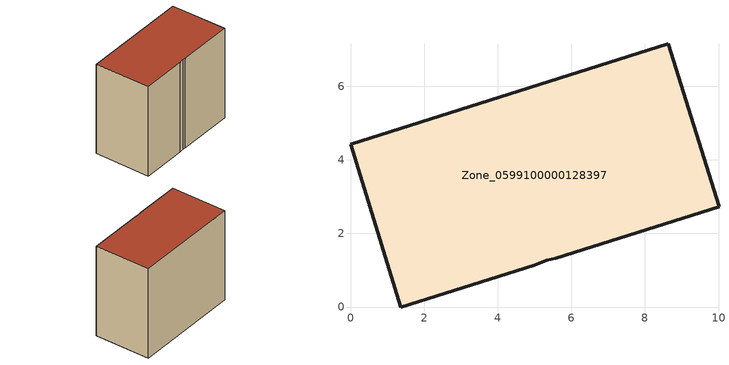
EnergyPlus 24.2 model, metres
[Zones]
Zone_0599100000128397
 floor ground (C_G): 4.99,1.14 1.37,0 0,4.42 8.63,7.15 10.01,2.73 5.58,1.33 5.33,1.28 z0
 wall outside (C_F): 1.37,0 4.99,1.14 5.33,1.28 5.58,1.33 10.01,2.73 8.63,7.15 0,4.42 1.37,0 z0:7.76
 roof outside (C_R): 5.33,1.28 5.58,1.33 10.01,2.73 8.63,7.15 0,4.42 1.37,0 4.99,1.14 z7.76
[BUILDING]
Pand.0599100000128397: North Axis=0; Terrain=City; Loads Convergence Tolerance Value=0.04; Temperature Convergence Tolerance Value=0.4; Solar Distribution=FullExterior; Maximum Number of Warmup Days=25; Minimum Number of Warmup Days=1
[Site:Location]
Rotterdam.The.Hague.AP_ZH_NLD Design_Conditions: Latitude=51.96; Longitude=4.45; Time Zone=1; Elevation=-4.5
[SITE:GROUNDTEMPERATURE:BUILDINGSURFACE]
18, 18, 18, 18, 18, 18, 18, 18, 18, 18, 18, 18
[MATERIAL] Thermal Absorptance=0.9; Solar Absorptance=0.7; Visible Absorptance=0.7
Name | Roughness | Thickness | Conductivity | Density | Specific Heat
G.TC.1946 | MediumSmooth | 0.15 | 1 | 540 | 1210
F.TC.1946 | Rough | 0.3 | 0.857143 | 1920 | 840
R.TC.1946 | MediumRough | 0.2 | 0.909091 | 1500 | 1000
[CONSTRUCTION]
C_G: G.TC.1946
C_F: F.TC.1946
C_R: R.TC.1946
[ZONE]
Zone_0599100000128397: Type=1; Multiplier=1; Ceiling Height=Autocalculate; Volume=Autocalculate; Floor Area=autocalculate; Part of Total Floor Area=Yes
[ZONEINFILTRATION:DESIGNFLOWRATE]
Infil_Zone_0599100000128397: Zone or ZoneList or Space or SpaceList=Zone_0599100000128397; Schedule=AlwaysOn; Design Flow Rate Calculation Method=Flow/Area; Flow Rate per Floor Area=0.003; Constant Term Coefficient=1; Temperature Term Coefficient=0; Velocity Term Coefficient=0; Velocity Squared Term Coefficient=0
[HVACTEMPLATE:ZONE:IDEALLOADSAIRSYSTEM]
Zone_0599100000128397: Maximum Heating Supply Air Temperature=50; Minimum Cooling Supply Air Temperature=13; Maximum Heating Supply Air Humidity Ratio=0.0156; Minimum Cooling Supply Air Humidity Ratio=0.0077; Heating Limit=NoLimit; Cooling Limit=NoLimit; Dehumidification Control Type=ConstantSensibleHeatRatio; Cooling Sensible Heat Ratio=0.7; Dehumidification Setpoint=60; Humidification Control Type=None; Humidification Setpoint=30; Outdoor Air Method=None; Outdoor Air Flow Rate per Person=0.00944; Outdoor Air Flow Rate per Zone Floor Area=0; Outdoor Air Flow Rate per Zone=0; Demand Controlled Ventilation Type=None; Outdoor Air Economizer Type=NoEconomizer; Heat Recovery Type=None; Sensible Heat Recovery Effectiveness=0.7; Latent Heat Recovery Effectiveness=0.65
[ZONECONTROL:THERMOSTAT]
ThermostatControl_Zone_0599100000128397: Zone or ZoneList=Zone_0599100000128397; Control Type Schedule=DualSetpointControlType; Control 1=Thermostat_Zone_0599100000128397; Temperature Difference Between Cutout And Setpoint=0
[THERMOSTATSETPOINT:DUALSETPOINT]
Thermostat_Zone_0599100000128397: Heating Setpoint Temperature Schedule=HeatingSetpoint_Zone_0599100000128397; Cooling Setpoint Temperature Schedule=CoolingSetpoint_Zone_0599100000128397
[SCHEDULE:COMPACT]
HeatingSetpoint_Zone_0599100000128397: Through: 12/31, For: AllDays, Until: 24:00, 21
CoolingSetpoint_Zone_0599100000128397: Through: 12/31, For: AllDays, Until: 24:00, 24
DualSetpointControlType: Through: 12/31, For: AllDays, Until: 24:00, 4
AlwaysOn: Through: 12/31, For: AllDays, Until: 24:00, 1
